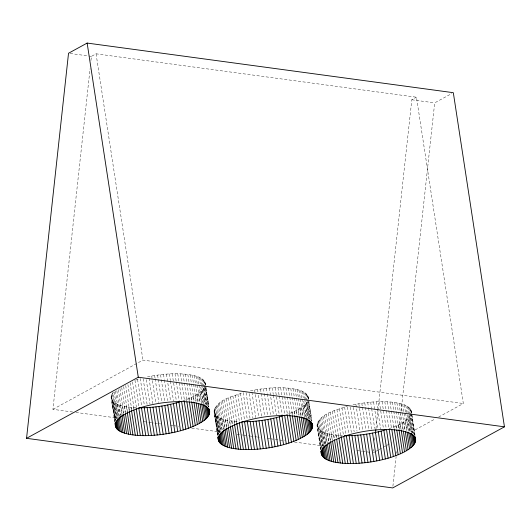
<?xml version="1.0" encoding="UTF-8"?>
<svg xmlns="http://www.w3.org/2000/svg" width="531" height="531" viewBox="0 0 531 531"><rect width="100%" height="100%" fill="white"/><g stroke="black" fill="none" stroke-linecap="round" stroke-linejoin="round"><path stroke-width="0.4" stroke-dasharray="2.65 1.99" d="M217.683 435.307L214.179 412.375C215.347 399.491 233.355 396.478 243.185 392.615L247.32 419.643M308.392 399.046C308.06 390.75 297.094 389.588 290.762 388.4C277.003 386.76 263.018 388.154 249.517 391.055M136.089 407.715C128.436 407.363 104.434 405.299 113.156 392.25L117.172 418.461M205.404 385.114C205.119 376.824 194.154 375.636 187.835 374.448C174.082 372.802 160.103 374.189 146.602 377.083M72.647 411.996L52.934 409.328L90.064 68.725M90.96 60.481L91.412 56.359L96.065 53.81L416.47 97.226L463.337 403.52L438.659 417.014M373.519 451.091L373.698 449.438M374.687 440.365L375.045 437.066M375.941 428.822L411.81 99.768L416.47 97.226M392.9 486.277L396.139 456.594M396.498 453.295L396.677 451.649M399.106 429.387L400.726 414.545M401.084 411.246L434.697 102.868L451.888 93.469M320.717 449.671L317.08 425.922C319.264 412.979 337.046 410.124 347.34 406.255M182.83 400.878C190.788 397.838 199.975 394.752 204.74 387.179M389.07 428.703C396.836 425.736 405.604 422.676 410.496 415.501M285.884 414.811C293.563 411.956 301.993 408.897 307.137 402.153L309.772 419.351M52.934 409.328L142.939 360.111L463.337 403.52M373.333 452.737L375.51 451.549M376.24 451.151L378.417 449.963M379.141 449.565L383.495 447.182M384.225 446.783L386.402 445.595M387.126 445.197L391.48 442.814M411.08 432.101L435.028 418.999M135.597 380.03L140.27 378.643L144.405 405.671M353.002 404.894C365.912 402.166 379.24 400.839 392.402 402.186C399.046 403.354 408.757 403.998 411.372 411.445L415.003 435.194M342.329 435.626C333.833 434.65 321.076 435.141 317.08 425.922M214.179 412.375C218.606 421.09 230.706 420.705 239.136 421.674M70.158 53.478L88.139 55.914M88.956 56.027L91.412 56.359M411.81 99.768L434.697 102.868M75.94 412.441L117.836 418.116M143.304 421.568L148.235 422.238M149.052 422.351L153.983 423.015M154.806 423.127L160.554 423.911M170.411 425.245L172.88 425.577M173.703 425.689L178.628 426.353M191.777 428.139L220.531 432.035M236.959 434.258L242.713 435.042M243.53 435.148L248.462 435.818M249.285 435.931L254.21 436.595M255.033 436.708L259.964 437.378M267.358 438.38L269.821 438.712M270.644 438.825L284.609 440.717M294.466 442.051L324.043 446.06M356.905 450.514L361.837 451.177M362.653 451.29L371.693 452.518M411.127 410.49L414.937 435.354M410.695 409.567L411.193 412.846M411.319 413.662L414.578 434.955M410.078 408.684L410.709 412.779M410.828 413.596L414.12 434.935M409.282 407.835L410.038 412.753M410.158 413.569L413.251 433.522M409.813 416.563L412.448 433.761M408.312 407.031L409.189 412.766M409.315 413.583L412.322 433.243M408.956 417.625L411.213 432.367M407.164 406.275L411.173 432.48M407.921 418.693L409.925 431.796M405.85 405.565L409.859 431.776M406.713 419.762L408.465 431.232M404.363 404.907L405.492 412.282M405.618 413.098L408.379 431.119M405.332 420.831L406.839 430.654M402.73 404.31L406.739 430.515M403.799 421.886L405.047 430.077M400.938 403.766L402.186 411.95M402.312 412.773L404.947 429.971M402.1 422.928L403.228 430.302M399 403.275L400.255 411.465M400.381 412.288L403.135 430.302M400.255 423.957L401.137 429.692M396.929 402.85L400.938 429.061M398.27 424.966L398.9 429.061M394.725 402.485L395.98 410.675M396.106 411.498L398.861 429.513M396.153 425.948L396.524 428.404M392.402 402.186L396.411 428.398M393.902 426.897L394.155 428.537M389.966 401.954L391.221 410.144M391.347 410.961L394.102 428.982M387.431 401.788L388.685 409.978M388.811 410.795L391.566 428.809M384.802 401.682L386.057 409.872M386.183 410.695L388.944 428.709M382.094 401.648L386.236 428.676M379.32 401.682L383.455 428.709M376.479 401.781L377.481 408.332M377.607 409.155L380.614 428.809M373.592 401.947L377.727 428.975M370.671 402.179L371.547 407.914M371.673 408.731L374.68 428.391M367.717 402.478L368.474 407.39M368.6 408.213L371.859 429.506M364.757 402.837L368.766 429.048M361.79 403.261L362.295 406.54M362.421 407.357L365.925 430.289M358.837 403.746L362.972 430.774M355.903 404.29L359.912 430.502M353.38 407.35L357.011 431.099M350.394 407.184L354.157 431.756M347.466 407.071L351.356 432.46M344.606 407.012L348.748 434.039M341.951 407.815L346.086 434.836M339.382 408.658L343.517 435.685M336.913 409.54L340.922 435.752M338.486 435.407L338.732 437.046M334.55 410.463L338.559 436.668M336.05 435.174L336.548 438.447M332.3 411.419L336.435 438.44M333.727 434.876L334.477 439.787M330.182 412.395L334.318 439.422M331.523 434.511L332.399 440.245M328.191 413.403L332.326 440.431M329.452 434.086L330.455 440.637M326.353 414.432L330.362 440.637M327.514 433.595L328.769 441.785M324.653 415.474L328.662 441.679M325.722 433.05L327.229 442.881M323.113 416.53L327.255 443.558M324.083 432.453L325.842 443.916M321.74 417.598L325.749 443.803M322.602 431.796L324.607 444.898L320.532 418.667M321.288 431.086L323.545 445.828M319.496 419.736L323.505 445.94M320.14 430.329L322.523 445.887M318.64 420.798L322.523 446.186M317.956 421.86L321.965 448.064M317.458 422.902L321.381 448.337M317.146 423.93L321.036 449.319M317.02 424.939L320.784 449.505M308.299 397.082L308.551 398.715M308.677 399.538L312.075 421.8M307.98 396.139L308.352 398.595M308.77 401.502L311.777 421.156M307.469 395.23L307.967 398.509M308.411 401.702L311.292 420.539M306.779 394.36L307.529 399.279M307.655 400.095L310.662 419.749M305.902 393.537L309.918 419.742M304.86 392.748L308.869 418.959M306.354 403.215L308.737 418.78M303.639 392.011L304.641 398.569M304.767 399.385L307.648 418.222M305.391 404.283L307.522 418.209M302.252 391.327L303.254 397.878M303.752 401.157L306.387 418.355M304.256 405.359L306.261 418.461M300.699 390.697L301.827 398.064M301.953 398.881L304.84 417.718M302.955 406.421L304.582 417.067M298.999 390.112L303.135 417.14M301.482 407.483L302.862 416.49M297.141 389.595L298.395 397.785M298.522 398.602L301.157 415.8M299.856 408.531L300.984 415.906M295.15 389.137L296.404 397.321M296.524 398.144L299.159 415.342M298.07 409.567L298.953 415.302M293.019 388.732L297.154 415.76M296.145 410.582L296.895 415.501M290.762 388.4L292.017 396.591M292.143 397.407L294.778 414.605M294.081 411.578L294.586 414.85M288.393 388.128L292.528 415.149M291.891 412.541L292.262 414.996M285.917 387.922L287.171 396.106M287.291 396.929L290.052 414.943M289.574 413.476L289.826 415.116M283.342 387.783L284.596 395.967M284.716 396.79L287.477 414.804M280.68 387.71L284.815 414.731M277.939 387.703L279.067 395.071M279.193 395.887L282.074 414.724M275.131 387.763L279.266 414.791M272.27 387.889L273.273 394.44M273.399 395.263L276.405 414.917M269.37 388.081L273.505 415.109M266.429 388.347L267.186 393.259M267.312 394.075L270.445 414.552M263.476 388.672L264.099 392.767M264.226 393.584L267.611 415.693M260.509 389.057L264.644 416.085M257.548 389.508L257.927 391.964M258.424 395.243L261.683 416.536M254.601 390.019L258.736 417.047M251.926 392.223L255.816 417.612M249.172 393.67L252.929 418.236M246.085 392.708L250.094 418.913M240.483 393.391L244.618 420.419M237.861 394.214L241.87 420.419M235.333 395.077L239.468 422.099M232.903 395.973L237.038 423.001M236.56 421.534L236.813 423.167M230.587 396.909L234.602 423.114M234.085 421.329L234.463 423.784M228.396 397.878L232.532 424.9M231.715 421.056L232.339 425.152M226.332 398.867L230.341 425.072M229.458 420.718L230.208 425.63M224.407 399.883L228.416 426.088M227.328 420.32L228.33 426.871M222.622 400.918L226.637 427.123M225.336 419.855L226.465 427.229M220.996 401.967L225.005 428.178M223.478 419.337L224.985 429.167M219.522 403.029L223.538 429.234M221.779 418.76L223.405 429.406M218.221 404.098L222.356 431.126M220.226 418.123L222.104 430.409M217.086 405.166L220.969 430.555M218.838 417.439L220.969 431.358M216.124 406.235L220.133 432.44M217.624 416.702L220.126 433.084M215.34 407.297L219.349 433.502M216.575 415.919L219.203 433.117M214.736 408.346L218.619 433.734M215.699 415.089L218.586 433.927M214.318 409.388L218.201 434.776M215.009 414.22L218.141 434.697M214.086 410.403L217.843 434.975M214.039 411.406L217.67 435.154M205.318 383.15L205.57 384.789M205.696 385.606L208.962 407.051M204.999 382.207L205.378 384.663M205.875 387.942L208.763 406.779M205.776 387.577L208.789 407.231M204.495 381.298L204.999 384.577M205.417 387.776L208.384 406.686M203.811 380.428L207.82 406.64M202.942 379.599L206.831 404.987M204.136 388.227L206.639 404.609M201.899 378.815L205.909 405.02M203.346 389.289L205.603 404.031M200.685 378.079L201.687 384.63M201.813 385.446L204.694 404.283M202.384 390.358L204.515 404.283M199.304 377.388L200.306 383.94M200.804 387.218L203.439 404.416M201.242 391.427L203.247 404.529M197.758 376.751L198.886 384.125M199.012 384.942L201.893 403.779M199.928 392.495L201.561 403.142M196.058 376.174L200.194 403.202M198.455 393.557L199.835 402.564M194.207 375.649L195.461 383.84M195.587 384.663L198.216 401.861M196.822 394.606L197.95 401.974M192.215 375.191L193.47 383.382M193.596 384.198L196.224 401.396M195.036 395.641L195.919 401.376M190.091 374.786L194.227 401.814M193.111 396.657L193.861 401.569M187.835 374.448L189.089 382.639M189.215 383.462L191.85 400.659M191.041 397.646L191.545 400.925M185.472 374.176L189.607 401.204M188.844 398.615L189.222 401.071M182.996 373.97L184.244 382.161M184.37 382.977L187.131 400.998M186.527 399.544L186.779 401.184M180.421 373.831L181.675 382.015M181.801 382.838L184.556 400.852M177.759 373.751L181.768 399.962M175.024 373.744L176.153 381.119M176.272 381.935L179.159 400.772M172.217 373.804L176.352 400.832M169.356 373.93L170.358 380.481M170.484 381.304L173.491 400.958M166.455 374.123L170.59 401.151M163.521 374.382L164.271 379.3M164.398 380.116L167.53 400.593M160.568 374.707L161.192 378.802M161.318 379.619L164.703 401.735M157.601 375.092L161.61 401.303M154.634 375.543L155.012 377.999M155.138 378.815L158.776 402.571M151.687 376.048L155.822 403.075M149.019 378.258L152.901 403.646M146.257 379.698L150.014 404.264M96.065 53.81L142.939 360.111M143.171 378.736L147.18 404.941M137.562 379.419L141.697 406.441M134.94 380.236L139.076 407.264M132.531 381.915L136.421 407.304M130.102 382.818L134.117 409.023M133.513 407.576L133.766 409.209M127.911 384.57L131.675 409.135M131.038 407.363L131.409 409.826M125.714 385.533L129.597 410.921M128.668 407.091L129.292 411.186M123.65 386.528L127.533 411.917M126.418 406.753L127.168 411.671M121.718 387.544L125.475 412.109M124.294 406.354L125.296 412.906M119.933 388.573L123.69 413.145M122.296 405.89L123.424 413.264M118.3 389.628L122.183 415.016M120.451 405.365L121.951 415.196M116.827 390.683L120.583 415.255M118.752 404.788L120.378 415.434M115.393 390.935L119.402 417.14M117.205 404.151L119.083 416.437M114.251 392.004L118.134 417.393M115.818 403.467L117.948 417.386M114.603 402.73L116.986 418.289M112.373 393.318L116.382 419.523M113.561 401.94L116.196 419.138M111.762 394.367L115.652 419.755M112.698 401.111L115.579 419.948M111.337 395.409L115.227 420.791M112.008 400.241L115.141 420.718M111.105 396.425L114.888 421.448M111.052 397.42L114.822 422.145M411.372 411.445L411.432 412.428"/><path stroke-width="0.8" d="M218.44 440.219C217.803 433.316 225.536 429.592 230.593 426.712C241.3 421.475 253.028 418.647 264.77 416.901C276.233 415.375 287.994 414.764 299.411 416.981C304.422 418.236 311.717 419.848 312.699 425.895C311.929 433.097 303.971 436.442 298.342 439.422C288.174 444.002 277.228 446.624 266.23 448.237C254.767 449.77 243.006 450.374 231.589 448.164C225.761 446.976 217.551 444.354 217.936 436.94M209.665 412.965C209.891 406.288 201.614 404.27 196.477 403.036C185.073 400.812 173.312 401.416 161.862 402.936C150.107 404.675 138.379 407.503 127.659 412.733C122.681 415.541 115.871 418.846 115.313 425.271C116.588 432.048 125.057 433.362 130.679 434.597C141.432 436.303 152.417 435.745 163.17 434.298C174.918 432.559 186.653 429.732 197.373 424.501C203.008 421.455 211.942 416.735 209.035 408.87M26.55 438.314L68.526 53.253L87.144 43.071L453.321 92.686L504.45 426.831L392.721 487.929L26.55 438.314L138.279 377.216L504.45 426.831M375.49 432.944L375.855 429.645M320.963 451.31C320.903 458.957 329.797 461.187 335.784 462.355C347.4 464.346 359.314 463.636 370.917 461.943C382.486 460.078 394.048 457.191 404.516 451.801C409.574 448.947 417.154 444.593 415.381 437.65M143.005 435.632L138.744 407.788C153.24 407.901 167.756 405.697 181.562 401.303L185.823 429.154M242.488 421.747C256.519 421.78 270.571 419.643 283.959 415.448M344.32 435.685C358.584 435.871 372.868 433.734 386.502 429.546L390.763 457.39M415.634 439.29C413.476 432.553 404.941 431.537 398.987 430.336C388.055 428.829 376.93 429.499 366.051 431.112C354.489 432.971 342.92 435.858 332.452 441.248C327.793 444.002 321.142 447.5 321.341 453.766M415.189 436.993L415.693 440.272M414.811 436.363L415.561 441.274M414.246 435.752L415.249 442.303M413.503 435.161L414.757 443.352M412.574 434.577L414.074 444.407M411.333 433.183L413.218 445.469M410.178 433.435L412.182 446.538M408.717 432.871L410.974 447.613M407.091 432.294L409.593 448.675M405.299 431.716L408.054 449.73M403.354 431.119L406.361 450.773M401.257 430.508L404.516 451.801M399.02 429.878L402.531 452.81M396.776 430.044L400.414 453.793M394.281 429.353L398.164 454.742M391.792 429.46L395.801 455.664M389.196 429.519L393.332 456.547M383.84 430.349L388.101 458.193M381.105 431.106L385.367 458.95M378.304 431.816L382.566 459.66M375.45 432.466L379.711 460.311M372.55 433.07L376.811 460.915M369.616 433.615L373.877 461.459M366.655 434.099L370.917 461.943M363.695 434.524L367.956 462.368M360.728 434.882L364.989 462.727M357.781 435.181L362.042 463.025M354.854 435.413L359.115 463.258M351.973 435.579L356.235 463.424M349.132 435.679L353.394 463.523M346.351 435.712L350.613 463.556M343.769 436.495L347.905 463.523M341.141 436.396L345.276 463.424M338.858 437.863L342.741 463.251M336.674 439.27L340.311 463.019M334.477 439.787L337.988 462.72M332.525 441.062L335.784 462.355M330.581 441.453L333.714 461.93M328.895 442.608L331.775 461.446M327.355 443.697L329.983 460.895M325.968 444.732L328.344 460.297M324.733 445.715L326.864 459.64M323.671 446.644L325.549 458.93M322.775 447.527L324.401 458.173M322.178 449.18L323.425 457.37M321.633 449.969L322.636 456.527M321.268 450.726L322.018 455.638M321.029 451.144L321.587 454.715M312.328 423.439L312.699 425.895M312.155 423.619L312.653 426.891M311.544 422.178L312.42 427.913M310.874 421.581L312.002 428.948M310.024 420.99L311.398 430.004M308.989 420.419L310.615 431.066M307.648 419.025L309.653 432.128M306.261 418.461L308.518 433.203M304.708 417.89L307.217 434.265M302.989 417.313L305.743 435.327M301.11 416.722L304.117 436.376M299.199 416.941L302.331 437.411M297.021 416.317L300.407 438.427M294.712 415.673L298.342 439.422M292.389 415.819L296.152 440.385M289.826 415.116L293.835 441.321M287.271 415.196L291.406 442.223M284.616 415.242L288.877 443.086M281.994 416.058L286.255 443.903M279.293 416.835L283.554 444.679M276.518 417.565L280.78 445.409M273.684 418.242L277.945 446.086M270.797 418.866L275.058 446.71M267.876 419.43L272.137 447.281M264.929 419.941L269.19 447.786M261.969 420.393L266.23 448.237M259.002 420.784L263.263 448.629M256.048 421.11L260.309 448.954M253.108 421.368L257.369 449.213M250.207 421.561L254.468 449.405M247.346 421.694L251.608 449.538M244.539 421.753L248.8 449.598M241.804 421.747L246.065 449.591M239.262 422.49L243.397 449.518M236.813 423.167L240.822 449.379M234.589 424.601L238.346 449.173M232.465 425.968L235.976 448.901M230.335 426.453L233.72 448.562M228.456 427.687L231.589 448.164M226.591 428.046L229.598 447.706M224.985 429.167L227.739 447.182M223.531 430.223L226.04 446.604M222.23 431.232L224.487 445.974M221.221 432.997L223.1 445.283M220.252 433.9L221.885 444.547M219.456 434.756L220.836 443.763M218.832 435.566L219.96 442.934M218.52 437.152L219.27 442.064M218.135 437.066L218.765 441.161M218.049 437.61L218.301 439.25M209.333 409.355L209.718 411.963M208.55 408.253L209.426 413.981M207.999 408.472L209.002 415.023M207.017 407.065L208.398 416.072M205.855 405.671L207.608 417.134M204.634 405.1L206.639 418.202M203.247 404.529L205.504 419.271M201.687 403.958L204.189 420.34M200.087 404.204L202.716 421.402M198.202 403.613L201.083 422.45M196.165 403.009L199.298 423.486M193.988 402.385L197.373 424.501M191.671 401.741L195.302 425.49M189.348 401.887L193.105 426.459M186.905 402L190.788 427.389M184.224 401.263L188.359 428.291M178.94 402.126L183.202 429.971M176.239 402.903L180.5 430.747M173.458 403.626L177.719 431.471M170.624 404.303L174.885 432.148M167.736 404.927L171.998 432.772M164.816 405.492L169.077 433.336M161.869 406.003L166.13 433.847M158.908 406.447L163.17 434.298M155.941 406.839L160.203 434.683M152.988 407.158L157.249 435.008M150.047 407.416L154.309 435.267M147.147 407.609L151.408 435.46M144.286 407.742L148.547 435.586M87.144 43.071L138.279 377.216M141.485 407.795L145.746 435.646M136.208 408.531L140.343 435.559M133.885 410.032L137.775 435.42M131.535 410.642L135.299 435.208M129.292 411.186L132.929 434.935M127.294 412.487L130.679 434.597M125.416 413.722L128.555 434.199M123.55 414.08L126.557 433.734M121.951 415.196L124.712 433.216M120.504 416.258L123.006 432.632M119.209 417.26L121.466 432.002M118.201 419.025L120.079 431.311M117.238 419.928L118.864 430.575M116.442 420.778L117.822 429.785M115.831 421.587L116.959 428.962M115.519 423.174L116.269 428.086M115.141 423.088L115.765 427.183M115.061 423.632L115.446 426.24"/></g></svg>
